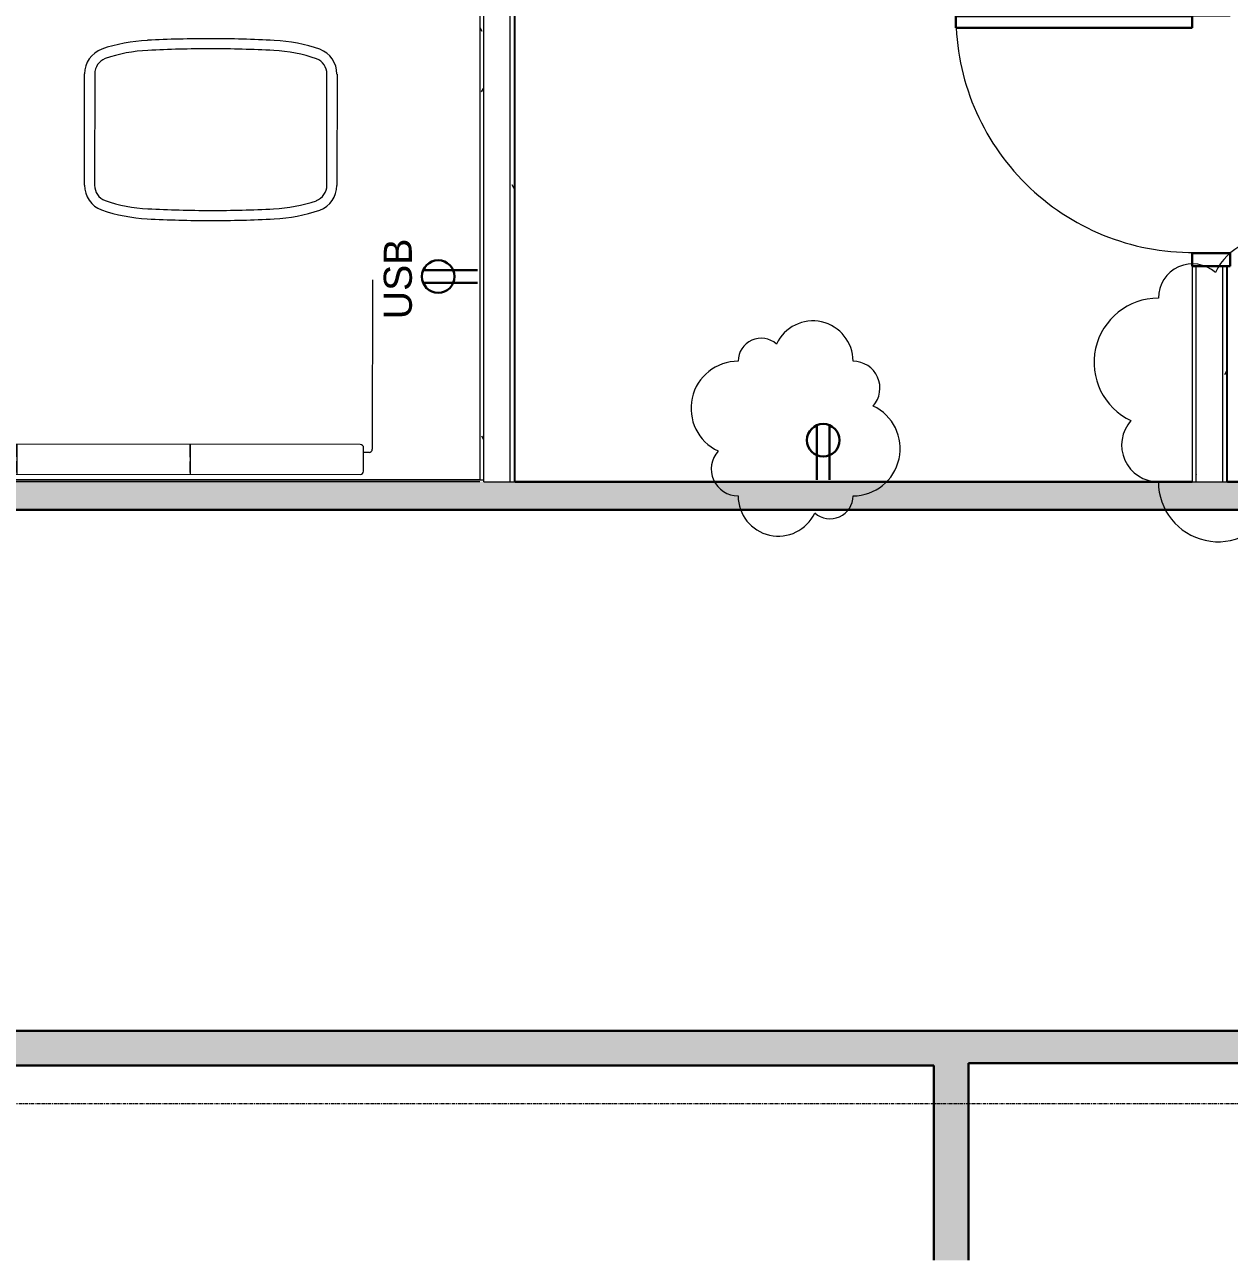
# Model space of a CAD drawing. Header units: inches. Extents: x -610 to 219, y 1022 to 1725.
# Drawn here: x -371.1 to -188.5, y 1070.3 to 1257.6 of the extents above; entities that cross this region are included whole.
import ezdxf

# ---------------------------------------------------------------- set-up
doc = ezdxf.new("R2010")
doc.units = ezdxf.units.IN
doc.header["$MEASUREMENT"] = 0
doc.linetypes.add('Grid Line 1_2_', pattern=[0.875, 0.5, -0.125, 0.125, -0.125])
for name, color, linetype, lineweight in [('A-ANNO-NOTE', 131, 'Continuous', 9), ('A-DOOR', 31, 'Continuous', 18), ('A-DOOR-FRAM', 31, 'Continuous', 30), ('A-WALL', 113, 'Continuous', 18), ('A-WALL-PATT', 111, 'Continuous', 18), ('G-ANNO-REVC', 71, 'Continuous', 9), ('I-FURN', 30, 'Continuous', 9), ('I-WALL', 2, 'Continuous', 18), ('S-GRID', 1, 'Continuous', 9)]:
    doc.layers.add(name, color=color, linetype=linetype, lineweight=lineweight)
doc.styles.add('Swis721 Lt BT', font='swissl.ttf', dxfattribs={"height": 4.257319})
pattern_1 = [(0, (0, 0), (15.36, 3.84), [0.634, -10.886, 0.634, -10.886, -61.44]), (0, (0, 0), (15.36, 3.84), [-23.04, 0.634, -22.406, 0.634, -10.886, -26.88]), (0, (0, 0), (15.36, 3.84), [-57.6, 0.634, -7.046, 0.634, -18.566]), (120, (5.76, 1.92), (-11.005538, 11.38215), [0.634, -10.886, 0.634, -10.886, -61.44]), (120, (5.76, 1.92), (-11.005538, 11.38215), [-23.04, 0.634, -22.406, 0.634, -10.886, -26.88]), (120, (5.76, 1.92), (-11.005538, 11.38215), [-57.6, 0.634, -7.046, 0.634, -18.566]), (240, (7.68, 9.6), (-4.354462, -15.22215), [0.634, -10.886, 0.634, -10.886, -61.44]), (240, (7.68, 9.6), (-4.354462, -15.22215), [-23.04, 0.634, -22.406, 0.634, -10.886, -26.88]), (240, (7.68, 9.6), (-4.354462, -15.22215), [-57.6, 0.634, -7.046, 0.634, -18.566])]

# ---------------------------------------------------------------- blocks, each defined once
blk = doc.blocks.new('HighTower_Arlo_LowBack - Sofa-4598288-FIRST FLOOR POWER _ SIGNAL')
at = {"layer": 'I-FURN'}
for p, q in [((-39.43, 14), (-39.43, 10.44)), ((38.93, 14.5), (-38.93, 14.5)), ((-13.14, 12.16), (-13.14, 14.42)), ((-13.14, 14.22), (-13.14, 14.42)), ((-13.14, 14.22), (-13.14, 12.52)), ((13.14, 12.16), (13.14, 14.42)), ((13.14, 14.22), (13.14, 14.42)), ((13.14, 14.22), (13.14, 12.52)), ((39.43, 10.44), (39.43, 14)), ((-13.14, 12.23), (-13.14, 12.52)), ((-13.14, 9.98), (-13.14, 12.23)), ((-13.14, 11.87), (-13.14, 12.16)), ((-13.14, 11.87), (-13.14, 10.18)), ((13.14, 12.23), (13.14, 12.52)), ((13.14, 9.98), (13.14, 12.23)), ((13.14, 11.87), (13.14, 12.16)), ((13.14, 11.87), (13.14, 10.18)), ((-40.75, -15), (-40.75, 10.66)), ((-40.25, 11.16), (-39.43, 11.16)), ((-38.93, 9.94), (38.93, 9.94)), ((-13.14, 10.18), (-13.14, 9.98)), ((13.14, 10.18), (13.14, 9.98)), ((40.25, 11.16), (39.43, 11.16)), ((40.75, -15), (40.75, 10.66))]:
    blk.add_line(p, q, dxfattribs=at)
for centre, start, end in [((-38.93, 14), 90, 180), ((38.93, 14), 0, 90), ((-40.25, 10.66), 90, 180), ((-38.93, 10.44), 180, 270), ((38.93, 10.44), 270, 0), ((40.25, 10.66), 0, 90)]:
    blk.add_arc(centre, 0.5, start, end, dxfattribs=at)
blk = doc.blocks.new('Table-Coffee-Teknion-STRTC_Cover-R2014 - 38_25_ w x 27_5_ d x 15_ h-4606532-FIRST FLOOR POWER _ SIGNAL')
at = {"layer": 'I-FURN'}
for p, q in [((-19.13, -8.44), (-19.13, 8.44)), ((-17.6, 8.44), (-17.6, -8.44)), ((17.61, -8.44), (17.61, 8.44)), ((19.14, 8.44), (19.14, -8.44))]:
    blk.add_line(p, q, dxfattribs=at)
for centre, radius, start, end in [((-8.29, -11.95), 25.51, 92.9641, 108.8407), ((0, -172), 185.78, 90, 92.9641), ((0, -172), 185.78, 87.0323, 90), ((8.3, -11.95), 25.51, 71.1589, 87.0323), ((-15.12, 8.44), 4.01, 110.5555, 180), ((-8.29, -11.95), 23.99, 92.9641, 108.7807), ((0, -172), 184.25, 90, 92.9641), ((0, -172), 184.25, 87.0323, 90), ((8.3, -11.95), 23.99, 71.2186, 87.0323), ((15.13, 8.44), 4, 359.9946, 69.4552), ((-15.12, 8.44), 2.48, 111.0265, 180), ((15.13, 8.44), 2.48, 359.9932, 68.9871), ((-15.12, -8.44), 4.01, 180, 249.4445), ((-15.12, -8.44), 2.48, 180, 248.9735), ((15.13, -8.44), 2.48, 291.0129, 0.0068), ((15.13, -8.44), 4, 290.5448, 0.0054), ((-8.29, 11.95), 23.99, 251.2193, 267.0359), ((8.3, 11.95), 23.99, 272.9677, 288.7814), ((-8.29, 11.95), 25.51, 251.1593, 267.0359), ((0, 172), 184.25, 267.0359, 270), ((0, 172), 184.25, 270, 272.9677), ((8.3, 11.95), 25.51, 272.9677, 288.8411), ((0, 172), 185.78, 267.0359, 270), ((0, 172), 185.78, 270, 272.9677)]:
    blk.add_arc(centre, radius, start, end, dxfattribs=at)
blk = doc.blocks.new('Single Flush - OTJ_SOLIDFLUSH_ALUM-4815211-FIRST FLOOR POWER _ SIGNAL')
at = {"layer": 'A-DOOR', "lineweight": 30}
for p, q in [((16.15625, 38.5), (16.15625, 2.6875)), ((17.90625, 38.5), (16.15625, 38.5)), ((17.90625, 2.6875), (17.90625, 38.5)), ((16.15625, 2.6875), (17.90625, 2.6875))]:
    blk.add_line(p, q, dxfattribs=at)
at = {"layer": 'A-DOOR', "lineweight": 9}
blk.add_arc((17.90625, 2.6875), 35.8125, 90, 180.5, dxfattribs=at)
at = {"layer": 'A-DOOR-FRAM'}
for p, q in [((-20, -3.0625), (-20, 2.6875)), ((-20, 2.6875), (-18, 2.6875)), ((-18, -3.0625), (-18, 2.6875)), ((18.000004, -3.0625), (18.000004, 2.6875)), ((18.000004, 2.6875), (20.000004, 2.6875)), ((20.000004, -3.0625), (20.000004, 2.6875)), ((-20, -3.0625), (-18, -3.0625)), ((18.000004, -3.0625), (20.000004, -3.0625))]:
    blk.add_line(p, q, dxfattribs=at)
blk = doc.blocks.new('Family - ___-4862992-FIRST FLOOR POWER _ SIGNAL')
at = {"layer": 'G-ANNO-REVC'}
for centre, radius, start, end in [((-251.66, 1206.58), 6.1, 0, 154.7912), ((-259.5, 1206.58), 3.48, 48.1897, 180), ((-262.98, 1199.43), 7.15, 90, 244.7912), ((-245.57, 1202.49), 4.08, 318.1897, 90), ((-245.57, 1193.31), 7.15, 270, 64.7912), ((-262.98, 1190.24), 4.08, 138.1897, 270), ((-256.89, 1186.16), 6.1, 180, 334.7912), ((-249.05, 1186.16), 3.48, 228.1897, 0)]:
    blk.add_arc(centre, radius, start, end, dxfattribs=at)
blk = doc.blocks.new('Family - ___-4863079-FIRST FLOOR POWER _ SIGNAL')
at = {"layer": 'G-ANNO-REVC'}
for centre, radius, start, end in [((-182.41, 1216.13), 9.09, 0, 154.7912), ((-194.09, 1216.13), 5.19, 48.1897, 180), ((-199.28, 1206.39), 9.75, 90, 244.7912), ((-173.32, 1210.56), 5.57, 318.1897, 90), ((-173.32, 1198.03), 9.75, 270, 64.7912), ((-199.28, 1193.86), 5.57, 138.1897, 270), ((-190.19, 1188.29), 9.09, 180, 334.7912), ((-178.51, 1188.29), 5.19, 228.1897, 0)]:
    blk.add_arc(centre, radius, start, end, dxfattribs=at)

msp = doc.modelspace()

# ---------------------------------------------------------------- hatches: boundary and pattern name
at = {"layer": 'A-WALL-PATT', "lineweight": 9}
h = msp.add_hatch(dxfattribs=at)
h.set_pattern_fill('FP_1', color=256, style=0, pattern_type=2)
h.set_pattern_definition(pattern_1)
h.paths.add_polyline_path([(-302.16, 1188.54), (-301.53, 1188.54), (-301.53, 1435.79), (-302.16, 1435.79), (-302.16, 1232.1)], flags=0)
h = msp.add_hatch(dxfattribs=at)
h.set_pattern_fill('FP_1', color=256, style=0, pattern_type=2)
h.set_pattern_definition(pattern_1)
h.paths.add_polyline_path([(-296.91, 1188.29), (-296.91, 1263.04), (-297.53, 1263.04), (-297.53, 1188.29)], flags=0)
h.paths.add_polyline_path([(-297.53, 1265.54), (-296.91, 1265.54), (-296.91, 1431.16), (-297.53, 1431.16), (-297.53, 1272.55)], flags=0)
h = msp.add_hatch(dxfattribs=at)
h.set_pattern_fill('FP_1', color=256, style=0, pattern_type=2)
h.set_pattern_definition(pattern_1)
h.paths.add_polyline_path([(-188.91, 1188.29), (-188.91, 1220.97), (-189.53, 1220.97), (-189.53, 1188.29)], flags=0)
h.paths.add_polyline_path([(-189.53, 1260.97), (-188.91, 1260.97), (-188.91, 1431.16), (-189.53, 1431.16), (-189.53, 1272.55)], flags=0)
h = msp.add_hatch(dxfattribs=at)
h.set_pattern_fill('FP_1', color=256, style=0, pattern_type=2)
h.set_pattern_definition(pattern_1)
h.paths.add_polyline_path([(-193.53, 1188.29), (-193.53, 1220.97), (-194.16, 1220.97), (-194.16, 1188.29)], flags=0)
h.paths.add_polyline_path([(-193.53, 1260.97), (-193.53, 1263.04), (-194.16, 1263.04), (-194.16, 1260.97)], flags=0)
h.paths.add_polyline_path([(-193.53, 1265.54), (-193.53, 1430.54), (-194.16, 1430.54), (-194.16, 1265.54)], flags=0)
h = msp.add_hatch(color=7, dxfattribs=at)
h.paths.add_polyline_path([(4.04, 1184.04), (4.04, 1188.29), (-59.44, 1188.29), (-59.44, 1188.19), (-59.5, 1188.13), (-60.46, 1188.13), (-60.47, 1184.64), (-60.55, 1184.5), (-60.69, 1184.42), (-60.77, 1184.41), (-75.48, 1184.42), (-75.62, 1184.5), (-75.7, 1184.64), (-75.71, 1184.72), (-75.71, 1188.13), (-76.63, 1188.13), (-76.69, 1188.19), (-76.69, 1188.29), (-419.56, 1188.29), (-419.56, 1184.04), (1.33, 1184.04)], flags=0)
h.paths.add_polyline_path([(-464.31, 1184.04), (-455.56, 1184.04), (-455.56, 1188.29), (-464.31, 1188.29)], flags=0)
for points in [[(-233.31, 1099.79), (-233.31, 1105.04), (-382.56, 1105.04), (-382.56, 1099.79), (-291.41, 1099.79)], [(158.96, 1100.16), (158.96, 1105.04), (-233.31, 1105.04), (-233.31, 1100.16), (74.81, 1100.16)], [(-233.31, 1070.28), (-228.06, 1070.28), (-228.06, 1100.16), (-233.31, 1100.16), (-233.31, 1099.79)]]:
    msp.add_hatch(color=7, dxfattribs=at).paths.add_polyline_path(points, flags=0)

# ---------------------------------------------------------------- linework, layer by layer
at = {"layer": 'A-ANNO-NOTE', "lineweight": 30}
for p, q in [((-302.48, 1220.37), (-310.75, 1220.37)), ((-302.48, 1218.46), (-310.75, 1218.46)), ((-251.05, 1188.61), (-251.05, 1196.88)), ((-249.13, 1188.61), (-249.13, 1196.88))]:
    msp.add_line(p, q, dxfattribs=at)
for centre in [(-308.46, 1219.41), (-250.09, 1194.59)]:
    msp.add_circle(centre, 2.47, dxfattribs=at)
at = {"layer": 'A-WALL'}
for p, q in [((-301.53, 1188.29), (-301.53, 1435.16)), ((-297.53, 1188.29), (-297.53, 1263.04)), ((-296.91, 1188.29), (-296.91, 1263.04)), ((-193.53, 1188.29), (-193.53, 1220.97)), ((-189.53, 1188.29), (-189.53, 1220.97)), ((-188.91, 1188.29), (-188.91, 1220.97)), ((-301.53, 1188.54), (-302.16, 1188.54)), ((-301.53, 1188.29), (-296.78, 1188.29)), ((-194.16, 1188.29), (-188.78, 1188.29))]:
    msp.add_line(p, q, dxfattribs=at)
at = {"layer": 'A-WALL', "lineweight": 9}
msp.add_line((-419.56, 1188.66), (-302.16, 1188.66), dxfattribs=at)
at = {"layer": 'A-WALL', "color": 8, "lineweight": 30}
for p, q in [((158.96, 1105.04), (-233.31, 1105.04)), ((-228.06, 1100.16), (5.06, 1100.16))]:
    msp.add_line(p, q, dxfattribs=at)
at = {"layer": 'I-WALL'}
for p, q in [((-302.16, 1435.91), (-302.16, 1188.54)), ((-296.78, 1188.29), (-296.78, 1262.41)), ((-194.16, 1220.97), (-194.16, 1188.29)), ((-188.78, 1220.97), (-194.16, 1220.97)), ((-188.78, 1188.29), (-188.78, 1220.97)), ((-302.16, 1188.54), (-419.56, 1188.54))]:
    msp.add_line(p, q, dxfattribs=at)
at = {"layer": 'I-WALL', "color": 55}
msp.add_line((-302.16, 1188.29), (-419.56, 1188.29), dxfattribs=at)
at = {"layer": 'I-WALL', "color": 8, "lineweight": 30}
for p, q in [((-194.16, 1188.29), (-296.78, 1188.29)), ((-115.94, 1188.29), (-188.78, 1188.29)), ((-419.56, 1184.04), (4.04, 1184.04)), ((-233.31, 1105.04), (-382.56, 1105.04)), ((-377.31, 1099.79), (-233.31, 1099.79)), ((-233.31, 1099.79), (-233.31, 1070.28)), ((-228.06, 1070.28), (-228.06, 1100.16))]:
    msp.add_line(p, q, dxfattribs=at)
at = {"layer": 'S-GRID', "linetype": 'Grid Line 1_2_'}
msp.add_line((-609.99, 1094.04), (207.32, 1094.04), dxfattribs=at)

# ---------------------------------------------------------------- block references
at = {"layer": 'A-DOOR', "rotation": 89.99999999999991}
msp.add_blockref('Single Flush - OTJ_SOLIDFLUSH_ALUM-4815211-FIRST FLOOR POWER _ SIGNAL', (-191.47, 1240.97), dxfattribs=at)
at = {"layer": 'G-ANNO-REVC'}
for name in ['Family - ___-4863079-FIRST FLOOR POWER _ SIGNAL', 'Family - ___-4862992-FIRST FLOOR POWER _ SIGNAL']:
    msp.add_blockref(name, (0, 0), dxfattribs=at)
at = {"layer": 'I-FURN'}
for name, p, rotation in [('Table-Coffee-Teknion-STRTC_Cover-R2014 - 38_25_ w x 27_5_ d x 15_ h-4606532-FIRST FLOOR POWER _ SIGNAL', (-342.94, 1241.68), 359.9581466894162), ('HighTower_Arlo_LowBack - Sofa-4598288-FIRST FLOOR POWER _ SIGNAL', (-359.19, 1203.92), 179.9581466894163)]:
    msp.add_blockref(name, p, dxfattribs=dict(at, rotation=rotation))

# ---------------------------------------------------------------- texts
at = {"layer": 'A-ANNO-NOTE', "insert": (-316.71, 1219.05), "char_height": 4.257, "width": 13.824, "attachment_point": 2, "rotation": 90, "line_spacing_factor": 1.00667, "style": 'Swis721 Lt BT'}
msp.add_mtext('USB', dxfattribs=at)

doc.saveas('drawing.dxf')
